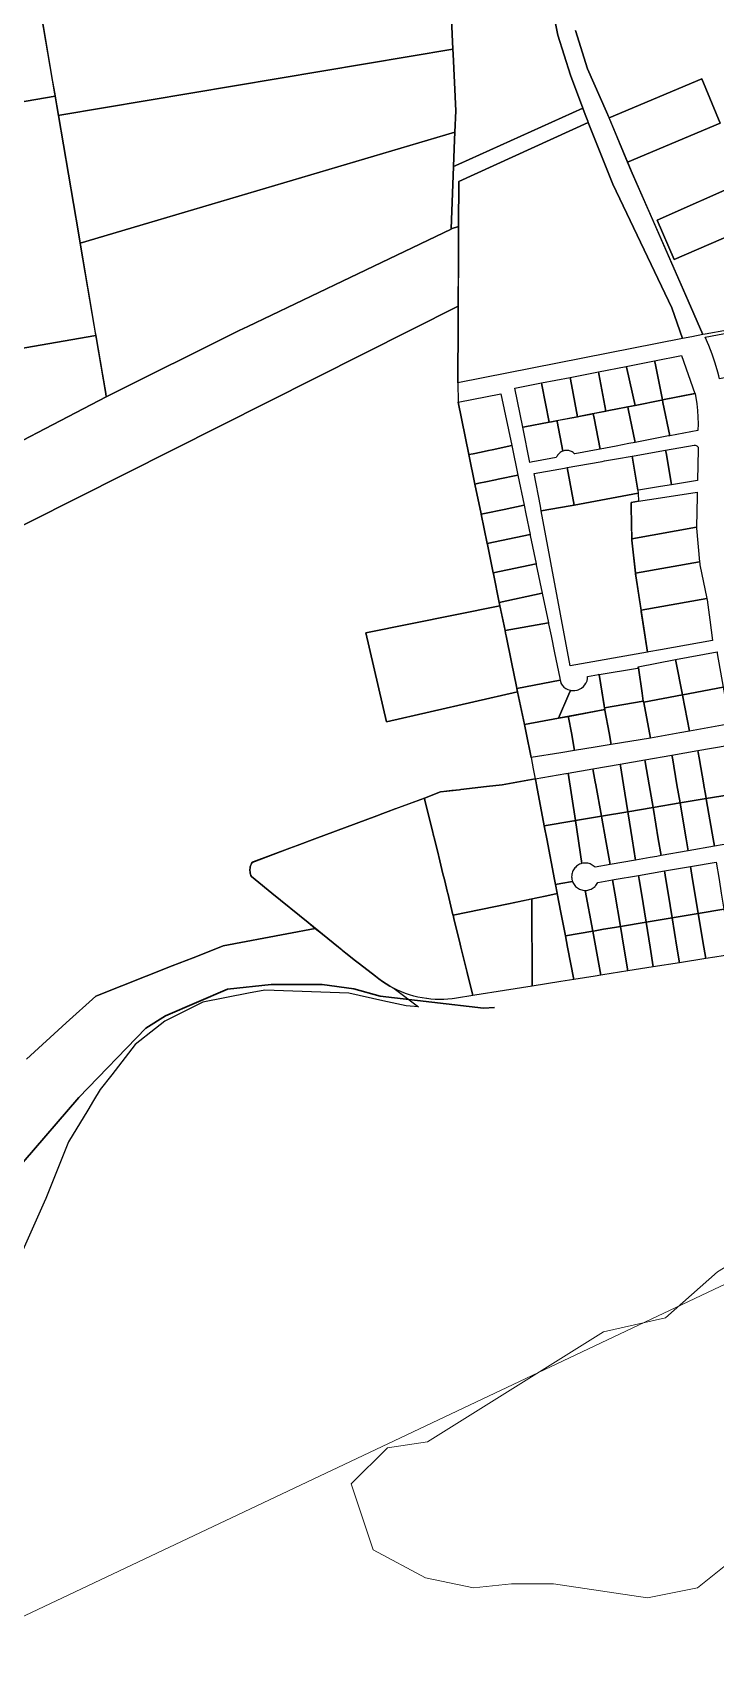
# Model space of a CAD drawing. Header units: metres. Extents: x 3 to 1027712, y 40 to 4430649.
# Drawn here: x 509018 to 509359, y 4406826 to 4407645 of the extents above; entities that cross this region are included whole.
import ezdxf

# ---------------------------------------------------------------- set-up
doc = ezdxf.new("R2010")
doc.units = ezdxf.units.M
doc.header["$MEASUREMENT"] = 0
doc.layers.add('A.ES.SDGC.CP.07003.cadastralparcel — CadastralParcel', color=1, linetype='Continuous')
doc.layers.add('Carreteras_5_km', color=2, linetype='Continuous', lineweight=30)
doc.layers.add('Habitats_5_km', color=7, linetype='Continuous', lineweight=9, true_color=0xbefad2)
doc.layers.add('Zonas_Interes_Minero_5_km', color=7, linetype='Continuous', lineweight=9, true_color=0xc0fac1)

msp = doc.modelspace()

# ---------------------------------------------------------------- linework, layer by layer
at = {"layer": 'A.ES.SDGC.CP.07003.cadastralparcel — CadastralParcel', "color": 7, "linetype": 'Continuous', "flags": 128}
for points in [[(509227.65, 4407733.84), (509268.91, 4407736.45), (509268.97, 4407729.59), (509270.85, 4407705.27), (509274.09, 4407681.69), (509276.87, 4407662.21), (509280.67, 4407643.7), (509286.9, 4407623.58), (509293.07, 4407607.17), (509231.15, 4407579.13), (509228.53, 4407577.95), (509229.05, 4407591.23), (509229.2, 4407595.08), (509229.62, 4407605.88), (509228.32, 4407634.12), (509228.2, 4407636.64), (509226.3, 4407677.93), (509225.84, 4407687.87), (509223.73, 4407733.59), (509227.65, 4407733.84)], [(509029.25, 4407614.33), (509029.27, 4407614.26), (509029.46, 4407613.13), (508859.18, 4407583.81), (508858.92, 4407585.01), (508858.9, 4407585.08), (508857.8, 4407590), (508854.78, 4407603.55), (508843.73, 4407653.05), (508847.45, 4407664.26), (509015.6, 4407694.63), (509019.67, 4407670.71), (509022.45, 4407654.31), (509028.21, 4407620.48), (509029.25, 4407614.33)], [(509031.75, 4407603.61), (509031.09, 4407603.5), (509029.27, 4407614.26), (509022.45, 4407654.31), (509022.73, 4407654.36), (509027.35, 4407655.12), (509042.13, 4407657.56), (509047.16, 4407658.39), (509060.45, 4407660.58), (509225.84, 4407687.87), (509226.3, 4407677.93), (509228.2, 4407636.64), (509031.75, 4407603.61)], [(509031.75, 4407603.61), (509228.2, 4407636.64), (509228.32, 4407634.12), (509229.62, 4407605.88), (509229.2, 4407595.08), (509076.27, 4407549.85), (509041.94, 4407539.7), (509041.07, 4407544.78), (509031.09, 4407603.5), (509031.75, 4407603.61)], [(509315.42, 4407580.22), (509306.17, 4407602.37), (509352.48, 4407621.79), (509361.76, 4407599.66), (509315.42, 4407580.22)], [(509049.53, 4407495.05), (509049.79, 4407493.52), (508896.19, 4407466.76), (508886.88, 4407473.84), (508881.32, 4407484.13), (508880.34, 4407485.45), (508875.32, 4407511.55), (508859.18, 4407583.81), (509029.46, 4407613.13), (509031.09, 4407603.5), (509041.07, 4407544.78), (509041.94, 4407539.7), (509042.12, 4407538.65), (509049.53, 4407495.05)], [(509231.15, 4407579.13), (509293.07, 4407607.17), (509294.26, 4407604.02), (509295.55, 4407600.58), (509295.78, 4407600), (509231.11, 4407570.55), (509230.99, 4407548), (509227.32, 4407546.83), (509228.53, 4407577.95), (509231.15, 4407579.13)], [(509227.32, 4407546.83), (509227.31, 4407546.59), (509196.3, 4407531.74), (509172.98, 4407520.58), (509125.67, 4407497.92), (509121.48, 4407495.91), (509055.01, 4407462.85), (509054.73, 4407464.51), (509042.12, 4407538.65), (509041.94, 4407539.7), (509076.27, 4407549.85), (509229.2, 4407595.08), (509229.05, 4407591.23), (509227.32, 4407546.83)], [(509230.58, 4407469.84), (509230.74, 4407500.02), (509230.93, 4407536.37), (509230.99, 4407548), (509231.11, 4407570.55), (509295.78, 4407600), (509308.01, 4407569.15), (509337.47, 4407507.3), (509342.88, 4407491.92), (509230.58, 4407469.84)], [(509330.2, 4407551.23), (509338.69, 4407531.56), (509374.58, 4407547.04), (509375, 4407550.59), (509375.06, 4407551.12), (509375.36, 4407552.64), (509375.85, 4407554.12), (509376.53, 4407555.52), (509376.79, 4407555.94), (509377.39, 4407556.82), (509378.4, 4407558), (509373.07, 4407570.11), (509330.2, 4407551.23)], [(509330.2, 4407551.23), (509373.07, 4407570.11), (509378.4, 4407558), (509377.39, 4407556.82), (509376.79, 4407555.94), (509376.53, 4407555.52), (509375.85, 4407554.12), (509375.36, 4407552.64), (509375.06, 4407551.12), (509375, 4407550.59), (509374.58, 4407547.04), (509338.69, 4407531.56), (509330.2, 4407551.23)], [(508921.45, 4407352.4), (508910.62, 4407387.46), (509055.01, 4407462.85), (509121.48, 4407495.91), (509125.67, 4407497.92), (509172.98, 4407520.58), (509196.3, 4407531.74), (509227.31, 4407546.59), (509227.32, 4407546.83), (509230.99, 4407548), (509230.93, 4407536.37), (509230.78, 4407508.13), (508921.45, 4407352.4)], [(509361.38, 4407471.84), (509361, 4407473.38), (509360.54, 4407475.24), (509359.22, 4407479.7), (509357.72, 4407484.09), (509356.02, 4407488.42), (509354.13, 4407492.66), (509375.36, 4407496.63), (509378.1, 4407476.45), (509378.26, 4407475.28), (509361.38, 4407471.84)], [(508910.62, 4407387.46), (508886.85, 4407464.41), (508896.19, 4407466.76), (509049.79, 4407493.52), (509053.12, 4407473.94), (509054.73, 4407464.51), (509055.01, 4407462.85), (508910.62, 4407387.46)], [(509332.47, 4407461.17), (509319.16, 4407458.47), (509315.02, 4407476.98), (509314.79, 4407477.98), (509328.96, 4407480.86), (509329.19, 4407479.68), (509332.85, 4407461.25), (509332.47, 4407461.17)], [(509349.11, 4407464.46), (509332.85, 4407461.25), (509329.19, 4407479.68), (509328.96, 4407480.86), (509342.37, 4407483.51), (509349.11, 4407464.46)], [(509276.24, 4407450.17), (509272.59, 4407468.89), (509272.41, 4407469.8), (509286.71, 4407472.56), (509286.89, 4407471.62), (509290.44, 4407452.91), (509277.4, 4407450.4), (509276.24, 4407450.17)], [(509290.44, 4407452.91), (509286.89, 4407471.62), (509286.71, 4407472.56), (509300.85, 4407475.29), (509301.04, 4407474.32), (509304.58, 4407455.64), (509291.95, 4407453.2), (509290.44, 4407452.91)], [(509318.25, 4407458.29), (509306.11, 4407455.93), (509304.58, 4407455.64), (509301.04, 4407474.32), (509300.85, 4407475.29), (509314.79, 4407477.98), (509315.02, 4407476.98), (509319.16, 4407458.47), (509318.25, 4407458.29)], [(509257.54, 4407438.46), (509247.86, 4407436.41), (509245.93, 4407436), (509242.29, 4407435.23), (509238.29, 4407434.38), (509236.18, 4407433.93), (509230.81, 4407460.09), (509252.2, 4407464.26), (509257.54, 4407438.46)], [(509264.14, 4407447.83), (509263.04, 4407447.62), (509259.06, 4407467.22), (509272.41, 4407469.8), (509272.59, 4407468.89), (509276.24, 4407450.17), (509264.14, 4407447.83)], [(509350.57, 4407446.07), (509336.49, 4407443.37), (509333.1, 4407459.98), (509332.85, 4407461.25), (509349.24, 4407464.49), (509350.02, 4407459.37), (509350.37, 4407456.06), (509350.58, 4407452.73), (509350.65, 4407449.4), (509350.57, 4407446.07)], [(509280.26, 4407450.43), (509280.16, 4407450.93), (509290.44, 4407452.91), (509291.95, 4407453.2), (509297.33, 4407454.24), (509298.24, 4407454.42), (509298.43, 4407453.72), (509298.74, 4407452.14), (509301.74, 4407436.73), (509300.76, 4407436.54), (509289.08, 4407434.3), (509289, 4407434.39), (509288.64, 4407434.72), (509288.25, 4407435.01), (509287.84, 4407435.28), (509287.41, 4407435.5), (509286.96, 4407435.69), (509286.49, 4407435.84), (509286.02, 4407435.94), (509285.53, 4407436.01), (509285.04, 4407436.03), (509284.56, 4407436.01), (509284.07, 4407435.95), (509283.96, 4407435.93), (509283.6, 4407435.85), (509283.13, 4407435.7), (509280.26, 4407450.43)], [(509316.11, 4407439.47), (509309.69, 4407438.25), (509301.74, 4407436.73), (509298.74, 4407452.14), (509298.43, 4407453.72), (509298.24, 4407454.42), (509304.58, 4407455.64), (509306.11, 4407455.93), (509315.6, 4407457.77), (509315.79, 4407456.86), (509319.2, 4407440.06), (509316.11, 4407439.47)], [(509318.25, 4407458.29), (509319.16, 4407458.47), (509332.47, 4407461.17), (509332.85, 4407461.25), (509333.1, 4407459.98), (509336.49, 4407443.37), (509335.97, 4407443.27), (509321.71, 4407440.54), (509319.2, 4407440.06), (509315.79, 4407456.86), (509315.6, 4407457.77), (509318.25, 4407458.29)], [(509279.71, 4407450.84), (509280.16, 4407450.93), (509280.26, 4407450.43), (509283.13, 4407435.7), (509282.68, 4407435.51), (509282.24, 4407435.29), (509281.83, 4407435.03), (509281.44, 4407434.73), (509281.08, 4407434.41), (509280.75, 4407434.05), (509280.45, 4407433.66), (509280.19, 4407433.25), (509279.96, 4407432.82), (509279.83, 4407432.53), (509269.89, 4407430.62), (509267.87, 4407430.26), (509266.61, 4407429.99), (509263.04, 4407447.62), (509264.14, 4407447.83), (509276.24, 4407450.17), (509277.4, 4407450.4), (509279.71, 4407450.84)], [(509257.54, 4407438.46), (509260.59, 4407423.73), (509250.79, 4407421.65), (509249.46, 4407421.37), (509244.7, 4407420.36), (509241.1, 4407419.6), (509239.21, 4407419.2), (509236.18, 4407433.93), (509238.29, 4407434.38), (509242.29, 4407435.23), (509245.93, 4407436), (509247.86, 4407436.41), (509257.54, 4407438.46)], [(509350.7, 4407436.55), (509350.34, 4407420.98), (509337.31, 4407418.85), (509334.83, 4407434.04), (509334.47, 4407436.22), (509348.63, 4407438.74), (509349.22, 4407438.72), (509349.77, 4407438.51), (509349.97, 4407438.37), (509350.22, 4407438.13), (509350.72, 4407437.61), (509350.71, 4407437.03), (509350.7, 4407436.55)], [(509288.8, 4407408.74), (509285.31, 4407427.49), (509290.06, 4407428.33), (509302.7, 4407430.58), (509303.96, 4407430.8), (509309.88, 4407431.85), (509317.75, 4407433.25), (509317.92, 4407432.2), (509320.55, 4407416.11), (509320.8, 4407414.59), (509288.8, 4407408.74)], [(509317.92, 4407432.2), (509317.75, 4407433.25), (509318.67, 4407433.41), (509334.47, 4407436.22), (509334.83, 4407434.04), (509337.31, 4407418.85), (509331.82, 4407417.95), (509320.86, 4407416.16), (509320.55, 4407416.11), (509317.92, 4407432.2)], [(509250.79, 4407421.65), (509260.59, 4407423.73), (509263.71, 4407408.64), (509253.78, 4407406.53), (509243.99, 4407404.46), (509243.16, 4407404.29), (509242.31, 4407404.11), (509242.27, 4407404.29), (509239.21, 4407419.2), (509241.1, 4407419.6), (509244.7, 4407420.36), (509249.46, 4407421.37), (509250.79, 4407421.65)], [(509272.32, 4407405.81), (509271.88, 4407408.17), (509268.83, 4407424.56), (509281.06, 4407426.73), (509283.86, 4407427.24), (509285.31, 4407427.49), (509288.8, 4407408.74), (509286.8, 4407408.42), (509272.32, 4407405.81)], [(509320.8, 4407414.59), (509320.85, 4407410.62), (509317.18, 4407410.05), (509317.18, 4407407.59), (509317.57, 4407391.18), (509319.55, 4407373.29), (509325.41, 4407335.22), (509286.76, 4407328.42), (509272.32, 4407405.81), (509286.8, 4407408.42), (509288.8, 4407408.74), (509320.8, 4407414.59)], [(509317.55, 4407391.92), (509317.18, 4407407.59), (509317.18, 4407410.05), (509320.85, 4407410.62), (509331.82, 4407412.33), (509350.21, 4407415.2), (509350.17, 4407413.25), (509349.81, 4407397.64), (509317.55, 4407391.92)], [(509245.31, 4407389.49), (509242.31, 4407404.11), (509243.16, 4407404.29), (509243.99, 4407404.46), (509253.78, 4407406.53), (509263.71, 4407408.64), (509264.61, 4407404.29), (509266.73, 4407394.03), (509245.31, 4407389.49)], [(509319.39, 4407374.66), (509317.57, 4407391.18), (509317.56, 4407391.43), (509317.55, 4407391.92), (509349.81, 4407397.64), (509349.8, 4407397.11), (509351.41, 4407380.41), (509319.39, 4407374.66)], [(509248.32, 4407374.79), (509245.4, 4407389.04), (509245.31, 4407389.49), (509266.73, 4407394.03), (509266.82, 4407393.58), (509269.77, 4407379.33), (509248.32, 4407374.79)], [(509322.17, 4407356.25), (509319.55, 4407373.29), (509319.47, 4407374.02), (509319.39, 4407374.66), (509351.41, 4407380.41), (509351.48, 4407379.67), (509351.54, 4407379.12), (509351.59, 4407378.85), (509355.05, 4407362.02), (509322.17, 4407356.25)], [(509269.86, 4407378.88), (509272.81, 4407364.63), (509251.34, 4407360.09), (509248.41, 4407374.35), (509248.32, 4407374.79), (509269.77, 4407379.33), (509269.86, 4407378.88)], [(509254.21, 4407346.08), (509251.34, 4407360.09), (509272.81, 4407364.63), (509275.86, 4407349.91), (509254.21, 4407346.08)], [(509194.96, 4407300.29), (509184.68, 4407344.79), (509251.7, 4407358.32), (509254.21, 4407346.08), (509254.49, 4407344.74), (509254.78, 4407343.35), (509257.47, 4407330.22), (509259.98, 4407317.98), (509260.18, 4407317.04), (509260.52, 4407315.38), (509260.52, 4407315.35), (509194.96, 4407300.29)], [(509355.19, 4407361.37), (509356.52, 4407351.29), (509357.89, 4407340.96), (509331.82, 4407336.36), (509326, 4407335.33), (509325.41, 4407335.22), (509322.28, 4407355.57), (509322.17, 4407356.25), (509355.05, 4407362.02), (509355.19, 4407361.37)], [(509281.6, 4407322.14), (509281.8, 4407321.18), (509260.18, 4407317.04), (509259.98, 4407317.98), (509257.47, 4407330.22), (509254.78, 4407343.35), (509254.49, 4407344.74), (509254.21, 4407346.08), (509275.86, 4407349.91), (509275.98, 4407349.33), (509277.22, 4407343.35), (509278.98, 4407334.83), (509281.6, 4407322.14)], [(509320.84, 4407327.33), (509320.76, 4407327.89), (509339.43, 4407331.44), (509339.57, 4407330.66), (509342.8, 4407313.87), (509323.52, 4407310.22), (509323.35, 4407310.18), (509323.28, 4407310.65), (509322.68, 4407314.73), (509320.84, 4407327.33)], [(509342.8, 4407313.87), (509339.57, 4407330.66), (509339.43, 4407331.44), (509360.12, 4407335.37), (509360.27, 4407334.52), (509363.25, 4407317.74), (509342.98, 4407313.9), (509342.8, 4407313.87)], [(509301.23, 4407323.95), (509303.77, 4407308.56), (509303.83, 4407308.21), (509303.97, 4407307.33), (509304.05, 4407306.54), (509280.99, 4407302.18), (509286.14, 4407314.15), (509286.94, 4407316), (509286.97, 4407316.08), (509287.94, 4407315.94), (509289.13, 4407315.96), (509290.3, 4407316.19), (509290.73, 4407316.33), (509291.42, 4407316.61), (509292.45, 4407317.21), (509293.37, 4407317.98), (509294.14, 4407318.88), (509294.67, 4407319.76), (509294.76, 4407319.9), (509295.18, 4407320.83), (509295.38, 4407322.01), (509295.42, 4407322.45), (509295.49, 4407323.08), (509300.85, 4407324.1), (509301.19, 4407324.17), (509301.23, 4407323.95)], [(509320.38, 4407327.25), (509320.84, 4407327.33), (509322.68, 4407314.73), (509323.28, 4407310.65), (509303.97, 4407307.33), (509301.23, 4407323.95), (509320.38, 4407327.25)], [(509285.62, 4407316.47), (509286.76, 4407316.11), (509286.97, 4407316.08), (509286.94, 4407316), (509286.14, 4407314.15), (509280.99, 4407302.18), (509263.89, 4407298.95), (509260.52, 4407315.38), (509260.18, 4407317.04), (509281.8, 4407321.18), (509282.06, 4407319.94), (509282.13, 4407319.61), (509282.79, 4407318.61), (509283.61, 4407317.74), (509284.56, 4407317.02), (509285.62, 4407316.47)], [(509363.25, 4407317.74), (509366.53, 4407299.32), (509346.32, 4407295.65), (509342.83, 4407313.73), (509342.8, 4407313.87), (509342.98, 4407313.9), (509363.25, 4407317.74)], [(509304.13, 4407306.13), (509306.2, 4407294.78), (509307.27, 4407288.95), (509299.26, 4407287.65), (509288.97, 4407285.99), (509287.38, 4407294.78), (509285.97, 4407302.56), (509285.87, 4407303.1), (509304.05, 4407306.54), (509304.13, 4407306.13)], [(509304.05, 4407306.54), (509303.97, 4407307.33), (509323.28, 4407310.65), (509323.35, 4407310.18), (509323.52, 4407310.22), (509323.57, 4407309.94), (509326.36, 4407294.78), (509326.85, 4407292.12), (509307.27, 4407288.95), (509306.2, 4407294.78), (509304.13, 4407306.13), (509304.05, 4407306.54)], [(509342.83, 4407313.73), (509346.32, 4407295.65), (509341.52, 4407294.78), (509326.85, 4407292.12), (509326.36, 4407294.78), (509323.57, 4407309.94), (509323.52, 4407310.22), (509342.8, 4407313.87), (509342.83, 4407313.73)], [(509280.99, 4407302.18), (509285.87, 4407303.1), (509285.97, 4407302.56), (509287.38, 4407294.78), (509288.97, 4407285.99), (509282.14, 4407284.88), (509267.28, 4407282.47), (509264.75, 4407294.78), (509264.04, 4407298.25), (509263.89, 4407298.95), (509280.99, 4407302.18)], [(509337.8, 4407282.79), (509337.86, 4407282.41), (509340.13, 4407268.93), (509341.66, 4407259.79), (509328.15, 4407257.52), (509326.23, 4407268.93), (509324.3, 4407280.44), (509324.13, 4407281.41), (509337.63, 4407283.77), (509337.8, 4407282.79)], [(509350.74, 4407285.04), (509351.19, 4407282.41), (509353.51, 4407268.93), (509353.57, 4407268.56), (509354.32, 4407264.19), (509354.7, 4407261.97), (509341.66, 4407259.79), (509340.13, 4407268.93), (509337.86, 4407282.41), (509337.8, 4407282.79), (509337.63, 4407283.77), (509350.57, 4407286.03), (509350.74, 4407285.04)], [(509366.95, 4407286.21), (509367.55, 4407282.41), (509369.7, 4407268.93), (509370.38, 4407264.61), (509354.7, 4407261.97), (509354.32, 4407264.19), (509353.57, 4407268.56), (509353.51, 4407268.93), (509351.19, 4407282.41), (509350.74, 4407285.04), (509350.57, 4407286.03), (509365.12, 4407288.58), (509365.64, 4407288.62), (509366.14, 4407288.46), (509366.28, 4407288.36), (509366.54, 4407288.12), (509366.76, 4407287.71), (509366.95, 4407286.21)], [(509284.99, 4407274.56), (509285.71, 4407274.69), (509289.37, 4407251.02), (509288.88, 4407250.93), (509288.53, 4407250.88), (509273.83, 4407248.41), (509269.91, 4407268.93), (509269.53, 4407270.91), (509269.35, 4407271.83), (509284.68, 4407274.51), (509284.99, 4407274.56)], [(509289.37, 4407251.02), (509285.71, 4407274.69), (509298.1, 4407276.86), (509298.27, 4407275.91), (509299.26, 4407270.43), (509299.53, 4407268.93), (509302.35, 4407253.19), (509289.37, 4407251.02)], [(509311.88, 4407278.28), (509313.39, 4407268.93), (509315.57, 4407255.41), (509302.35, 4407253.19), (509299.53, 4407268.93), (509299.26, 4407270.43), (509298.27, 4407275.91), (509298.1, 4407276.86), (509311.72, 4407279.24), (509311.88, 4407278.28)], [(509324.3, 4407280.44), (509326.23, 4407268.93), (509328.15, 4407257.52), (509315.57, 4407255.41), (509313.39, 4407268.93), (509311.88, 4407278.28), (509311.72, 4407279.24), (509324.13, 4407281.41), (509324.3, 4407280.44)], [(509252.76, 4407268.93), (509269.35, 4407271.83), (509269.53, 4407270.91), (509269.91, 4407268.93), (509274.01, 4407247.48), (509275.09, 4407241.83), (509278.99, 4407221.47), (509279.47, 4407218.96), (509280.28, 4407214.73), (509280.33, 4407214.46), (509275.08, 4407213.37), (509255.96, 4407209.4), (509228.29, 4407203.65), (509228.22, 4407203.92), (509225.57, 4407214.73), (509225.48, 4407215.09), (509223.92, 4407221.47), (509223.2, 4407224.42), (509221.08, 4407233.03), (509220.92, 4407233.7), (509218.93, 4407241.83), (509218.53, 4407243.45), (509217.94, 4407245.88), (509214.22, 4407261.07), (509213.93, 4407262.27), (509222.02, 4407265.3), (509231.47, 4407266.42), (509232.11, 4407266.49), (509244.94, 4407268.01), (509252.76, 4407268.93)], [(509213.93, 4407262.27), (509214.22, 4407261.07), (509217.94, 4407245.88), (509218.53, 4407243.45), (509218.93, 4407241.83), (509220.92, 4407233.7), (509221.08, 4407233.03), (509223.2, 4407224.42), (509223.92, 4407221.47), (509225.48, 4407215.09), (509225.57, 4407214.73), (509228.22, 4407203.92), (509228.29, 4407203.65), (509228.67, 4407202.09), (509231.84, 4407189.16), (509232.21, 4407187.63), (509235.3, 4407175.03), (509238.12, 4407163.51), (509230.02, 4407162.22), (509228.97, 4407162.07), (509227.88, 4407161.91), (509225.73, 4407161.69), (509223.58, 4407161.56), (509221.42, 4407161.53), (509219.26, 4407161.59), (509217.1, 4407161.74), (509215.13, 4407161.96), (509214.95, 4407161.98), (509212.82, 4407162.32), (509210.7, 4407162.74), (509208.6, 4407163.26), (509206.53, 4407163.87), (509204.49, 4407164.57), (509202.47, 4407165.35), (509200.49, 4407166.22), (509198.56, 4407167.18), (509196.66, 4407168.21), (509194.81, 4407169.33), (509193.01, 4407170.53), (509191.26, 4407171.8), (509189.57, 4407173.14), (509181.58, 4407179.36), (509179.6, 4407180.9), (509174.77, 4407184.65), (509173.07, 4407185.98), (509172.66, 4407186.31), (509171.04, 4407187.63), (509155.87, 4407199.96), (509137.7, 4407214.73), (509129.41, 4407221.47), (509127.54, 4407222.99), (509127.28, 4407223.56), (509127.08, 4407224.14), (509126.93, 4407224.75), (509126.83, 4407225.36), (509126.78, 4407225.98), (509126.79, 4407226.6), (509126.84, 4407227.22), (509126.95, 4407227.83), (509127.12, 4407228.43), (509127.33, 4407229.01), (509127.59, 4407229.57), (509127.9, 4407230.11), (509146.75, 4407237.16), (509150.31, 4407238.49), (509159.25, 4407241.83), (509190.25, 4407253.42), (509193.17, 4407254.51), (509195.76, 4407255.48), (509199.42, 4407256.85), (509213.93, 4407262.27)], [(509328.33, 4407256.47), (509330.79, 4407241.83), (509332.19, 4407233.48), (509329.98, 4407233.09), (509326.81, 4407232.53), (509319.48, 4407231.24), (509317.77, 4407241.83), (509315.74, 4407254.39), (509315.57, 4407255.41), (509328.15, 4407257.52), (509328.33, 4407256.47)], [(509341.85, 4407258.71), (509344.69, 4407241.83), (509345.69, 4407235.86), (509332.19, 4407233.48), (509330.79, 4407241.83), (509328.33, 4407256.47), (509328.15, 4407257.52), (509341.66, 4407259.79), (509341.85, 4407258.71)], [(509354.89, 4407260.87), (509358.16, 4407241.83), (509358.79, 4407238.17), (509345.69, 4407235.86), (509344.69, 4407241.83), (509341.85, 4407258.71), (509341.66, 4407259.79), (509354.7, 4407261.97), (509354.89, 4407260.87)], [(509370.57, 4407263.46), (509372.62, 4407250.59), (509374.01, 4407241.83), (509374.16, 4407240.88), (509358.79, 4407238.17), (509358.16, 4407241.83), (509354.89, 4407260.87), (509354.7, 4407261.97), (509370.38, 4407264.61), (509370.57, 4407263.46)], [(509288.88, 4407250.93), (509289.37, 4407251.02), (509292.63, 4407229.52), (509292.41, 4407229.45), (509292.06, 4407229.35), (509291.5, 4407229.13), (509290.97, 4407228.86), (509290.46, 4407228.54), (509289.98, 4407228.18), (509289.54, 4407227.78), (509289.13, 4407227.34), (509288.76, 4407226.87), (509288.44, 4407226.37), (509288.16, 4407225.84), (509287.92, 4407225.29), (509287.74, 4407224.72), (509287.61, 4407224.14), (509287.52, 4407223.55), (509287.49, 4407222.95), (509287.52, 4407222.35), (509287.59, 4407221.76), (509287.65, 4407221.47), (509287.72, 4407221.17), (509287.9, 4407220.6), (509282.14, 4407219.48), (509279.47, 4407218.96), (509278.99, 4407221.47), (509275.09, 4407241.83), (509274.01, 4407247.48), (509273.83, 4407248.41), (509288.53, 4407250.88), (509288.88, 4407250.93)], [(509292.63, 4407229.52), (509289.37, 4407251.02), (509302.35, 4407253.19), (509302.53, 4407252.21), (509304.4, 4407241.83), (509306.71, 4407228.98), (509299.22, 4407227.66), (509298.79, 4407228.07), (509298.32, 4407228.44), (509297.82, 4407228.77), (509297.29, 4407229.05), (509296.74, 4407229.29), (509296.18, 4407229.48), (509295.59, 4407229.62), (509295, 4407229.7), (509294.41, 4407229.74), (509293.81, 4407229.72), (509293.21, 4407229.65), (509292.63, 4407229.52)], [(509315.74, 4407254.39), (509317.77, 4407241.83), (509319.48, 4407231.24), (509306.71, 4407228.98), (509304.4, 4407241.83), (509302.53, 4407252.21), (509302.35, 4407253.19), (509315.57, 4407255.41), (509315.74, 4407254.39)], [(509320.92, 4407223.58), (509333.92, 4407225.82), (509334.62, 4407221.47), (509335.71, 4407214.73), (509337.7, 4407202.4), (509324.67, 4407200.21), (509322.34, 4407214.73), (509321.26, 4407221.47), (509320.92, 4407223.58)], [(509333.92, 4407225.82), (509346.82, 4407228.05), (509347.93, 4407221.47), (509349.06, 4407214.73), (509350.77, 4407204.59), (509337.7, 4407202.4), (509335.71, 4407214.73), (509334.62, 4407221.47), (509333.92, 4407225.82)], [(509346.82, 4407228.05), (509359.68, 4407230.27), (509361.13, 4407221.47), (509362.24, 4407214.73), (509362.42, 4407213.63), (509363.55, 4407206.74), (509350.77, 4407204.59), (509349.06, 4407214.73), (509347.93, 4407221.47), (509346.82, 4407228.05)], [(509298.13, 4407195.75), (509284.36, 4407193.44), (509282.14, 4407205.02), (509280.33, 4407214.46), (509280.28, 4407214.73), (509279.47, 4407218.96), (509282.14, 4407219.48), (509287.9, 4407220.6), (509288.12, 4407220.05), (509288.4, 4407219.52), (509288.72, 4407219.01), (509289.08, 4407218.54), (509289.48, 4407218.1), (509289.92, 4407217.69), (509290.39, 4407217.33), (509290.9, 4407217), (509291.43, 4407216.73), (509291.98, 4407216.5), (509292.55, 4407216.32), (509293.14, 4407216.19), (509293.73, 4407216.11), (509294.33, 4407216.08), (509298.13, 4407195.75)], [(509295.52, 4407216.19), (509296.1, 4407216.32), (509296.67, 4407216.5), (509297.22, 4407216.73), (509297.75, 4407217.01), (509298.25, 4407217.33), (509298.73, 4407217.7), (509299.17, 4407218.1), (509299.26, 4407218.2), (509299.57, 4407218.55), (509299.93, 4407219.02), (509300.25, 4407219.53), (509300.52, 4407220.06), (509307.89, 4407221.33), (509309.01, 4407214.73), (509311.83, 4407198.05), (509308.9, 4407197.56), (509303.48, 4407196.65), (509299.17, 4407195.93), (509298.13, 4407195.75), (509294.33, 4407216.08), (509294.92, 4407216.11), (509295.52, 4407216.19)], [(509307.89, 4407221.33), (509308.7, 4407221.47), (509320.92, 4407223.58), (509321.26, 4407221.47), (509322.34, 4407214.73), (509324.67, 4407200.21), (509311.83, 4407198.05), (509309.01, 4407214.73), (509307.89, 4407221.33)], [(509267.85, 4407168.24), (509253.99, 4407166.03), (509239.15, 4407163.67), (509238.12, 4407163.51), (509235.3, 4407175.03), (509232.21, 4407187.63), (509231.84, 4407189.16), (509228.67, 4407202.09), (509228.29, 4407203.65), (509255.96, 4407209.4), (509267.55, 4407211.81), (509267.85, 4407168.24)], [(509267.85, 4407168.24), (509267.55, 4407211.81), (509275.08, 4407213.37), (509280.33, 4407214.46), (509282.14, 4407205.02), (509284.36, 4407193.44), (509285.47, 4407187.63), (509288.55, 4407171.53), (509282.14, 4407170.51), (509267.85, 4407168.24)], [(509324.67, 4407200.21), (509326.69, 4407187.63), (509328.26, 4407177.84), (509315.59, 4407175.83), (509313.59, 4407187.63), (509311.83, 4407198.05), (509324.67, 4407200.21)], [(509337.7, 4407202.4), (509340.08, 4407187.63), (509341.32, 4407179.92), (509328.26, 4407177.84), (509326.69, 4407187.63), (509324.67, 4407200.21), (509337.7, 4407202.4)], [(509350.77, 4407204.59), (509353.62, 4407187.63), (509354.56, 4407182.03), (509341.32, 4407179.92), (509340.08, 4407187.63), (509337.7, 4407202.4), (509350.77, 4407204.59)], [(509363.55, 4407206.74), (509363.81, 4407205.13), (509366.7, 4407187.63), (509367.23, 4407184.39), (509367.29, 4407184.05), (509363.19, 4407183.4), (509359.01, 4407182.74), (509354.56, 4407182.03), (509353.62, 4407187.63), (509350.77, 4407204.59), (509363.55, 4407206.74)], [(509302.1, 4407173.68), (509299.26, 4407173.23), (509288.55, 4407171.53), (509285.47, 4407187.63), (509284.36, 4407193.44), (509298.13, 4407195.75), (509302.1, 4407173.68)], [(509299.17, 4407195.93), (509303.48, 4407196.65), (509308.9, 4407197.56), (509311.83, 4407198.05), (509313.59, 4407187.63), (509315.59, 4407175.83), (509303.16, 4407173.85), (509302.1, 4407173.68), (509298.13, 4407195.75), (509299.17, 4407195.93)]]:
    msp.add_lwpolyline(points, close=True, dxfattribs=at)
for points in [[(509289.4, 4407645.94), (509295.34, 4407626.76), (509304.94, 4407605.3), (509317.73, 4407574.7), (509345.72, 4407510.9), (509353.09, 4407493.93), (509347.53, 4407492.84), (509342.88, 4407491.92), (509337.47, 4407507.3), (509308.01, 4407569.15), (509295.78, 4407600), (509295.55, 4407600.58), (509294.26, 4407604.02), (509293.07, 4407607.17), (509286.9, 4407623.58), (509280.67, 4407643.7), (509276.87, 4407662.21)], [(509398.79, 4407502.16), (509354.27, 4407494.16), (509353.09, 4407493.93), (509345.72, 4407510.9), (509328.38, 4407550.43), (509317.73, 4407574.7), (509315.42, 4407580.22), (509361.76, 4407599.66), (509352.48, 4407621.79), (509306.17, 4407602.37), (509304.94, 4407605.3), (509295.34, 4407626.76), (509289.4, 4407645.94)], [(508921.45, 4407352.4), (509230.78, 4407508.13), (509230.74, 4407500.02), (509230.58, 4407469.84), (509230.81, 4407460.09), (509236.18, 4407433.93), (509239.21, 4407419.2), (509242.27, 4407404.29), (509242.31, 4407404.11), (509245.31, 4407389.49), (509245.4, 4407389.04), (509248.32, 4407374.79), (509248.41, 4407374.35), (509251.34, 4407360.09), (509251.7, 4407358.32), (509184.68, 4407344.79), (509194.96, 4407300.29), (509260.52, 4407315.35), (509263.89, 4407298.95), (509264.04, 4407298.25), (509264.75, 4407294.78), (509267.28, 4407282.47), (509268.36, 4407276.92), (509269.35, 4407271.83), (509263.8, 4407270.86), (509252.76, 4407268.93), (509244.94, 4407268.01), (509232.11, 4407266.49), (509231.47, 4407266.42), (509227.68, 4407265.97), (509222.3, 4407265.33), (509222.02, 4407265.3), (509213.93, 4407262.27), (509199.46, 4407256.87), (509199.42, 4407256.85), (509195.76, 4407255.48), (509193.17, 4407254.51), (509190.25, 4407253.42), (509159.25, 4407241.83), (509150.31, 4407238.49), (509146.75, 4407237.16), (509128.45, 4407230.32), (509127.9, 4407230.11), (509127.59, 4407229.57), (509127.33, 4407229.01), (509127.12, 4407228.43), (509126.95, 4407227.83), (509126.84, 4407227.22), (509126.79, 4407226.6), (509126.78, 4407225.98), (509126.83, 4407225.36), (509126.93, 4407224.75), (509127.08, 4407224.14), (509127.27, 4407223.59), (509127.28, 4407223.56), (509127.28, 4407223.56), (509127.54, 4407222.99), (509129.41, 4407221.47), (509137.7, 4407214.73), (509155.87, 4407199.96), (509159.42, 4407197.07), (509145.15, 4407194.37), (509113.4, 4407188.37), (509107.28, 4407185.95), (509098.37, 4407182.43), (509087.95, 4407178.31), (509049.82, 4407163.24), (509035.02, 4407149.8), (509015.13, 4407131.75)], [(509015.13, 4407131.75), (509035.02, 4407149.8), (509049.82, 4407163.24), (509087.95, 4407178.31), (509098.37, 4407182.43), (509107.28, 4407185.95), (509113.4, 4407188.37), (509145.15, 4407194.37), (509159.42, 4407197.07), (509162.98, 4407194.18), (509171.04, 4407187.63), (509172.66, 4407186.31), (509173.07, 4407185.98), (509174.77, 4407184.65), (509179.6, 4407180.9), (509181.58, 4407179.36), (509189.57, 4407173.14), (509191.26, 4407171.8), (509193.01, 4407170.53), (509194.81, 4407169.33), (509196.66, 4407168.21), (509198.56, 4407167.18), (509198.77, 4407167.07), (509211.01, 4407157.8), (509204.87, 4407158.39), (509193.23, 4407160.93), (509176.14, 4407164.65), (509134.24, 4407166.21), (509126.02, 4407164.64), (509103.21, 4407160.27), (509084.27, 4407150.72), (509079.67, 4407147.07), (509069.53, 4407139.03), (509057.74, 4407123.91), (509051.99, 4407116.54), (509048.7, 4407111.09), (509045.8, 4407106.29), (509036.22, 4407090.44), (509024.75, 4407062.08), (509024.03, 4407060.29), (509010.69, 4407030.23)]]:
    msp.add_lwpolyline(points, dxfattribs=at)
at = {"layer": 'Carreteras_5_km'}
for p, q in [((509248.94, 4407157.59, 1.63), (509243.54, 4407157.2, 1.7)), ((509041.24, 4407112.48, 1.32), (509013.45, 4407080.3, 2.01))]:
    msp.add_line(p, q, dxfattribs=at)
for points in [[(509178.61, 4407166.89, 2.16), (509162.85, 4407168.96, 2.07), (509137.39, 4407168.96, 1.55), (509115.61, 4407166.78, 1.34)], [(509115.61, 4407166.78, 1.34), (509084.58, 4407153.38, 1.41), (509074.81, 4407147.29, 1.47), (509041.24, 4407112.48, 1.32)], [(509243.54, 4407157.2, 1.7), (509191.84, 4407163.13, 2.15), (509178.61, 4407166.89, 2.16)]]:
    msp.add_polyline3d(points, dxfattribs=at)
at = {"layer": 'Habitats_5_km'}
msp.add_lwpolyline([(509325.43, 4406862.35), (509278.43, 4406869.35), (509257.43, 4406869.35), (509238.43, 4406867.35), (509214.43, 4406872.35), (509188.43, 4406886.35), (509177.43, 4406919.35), (509195.43, 4406937.35), (509215.43, 4406940.35), (509303.44, 4406995.35), (509334.44, 4407002.35), (509360.44, 4407025.35), (509391.44, 4407044.35), (509423.44, 4407050.35), (509457.44, 4407046.35), (509475.44, 4407020.35), (509475.44, 4406987.35), (509459.44, 4406956.35), (509429.44, 4406931.35), (509395.44, 4406909.35), (509365.44, 4406879.35), (509350.43, 4406867.35)], close=True, dxfattribs=at)
at = {"layer": 'Zonas_Interes_Minero_5_km'}
msp.add_lwpolyline([(508964.89, 4406823.94), (508963.86, 4406829.72), (509000.34, 4406846.99), (509017.59, 4406855.15), (509374.01, 4407023.84), (509672.97, 4407165.34), (509817.6, 4407233.8), (509997.46, 4407318.92), (510002.66, 4407318.07), (510003.13, 4407302.11), (510004.27, 4407288.95), (510009.44, 4407229.43), (510016.62, 4407146.92), (510140.08, 4407176.96), (510017.49, 4407143.92), (510022.95, 4407107.69), (510040.89, 4406988.64), (510061.44, 4406852.26), (510076.9, 4406782.41)], dxfattribs=at)

doc.saveas('drawing.dxf')
